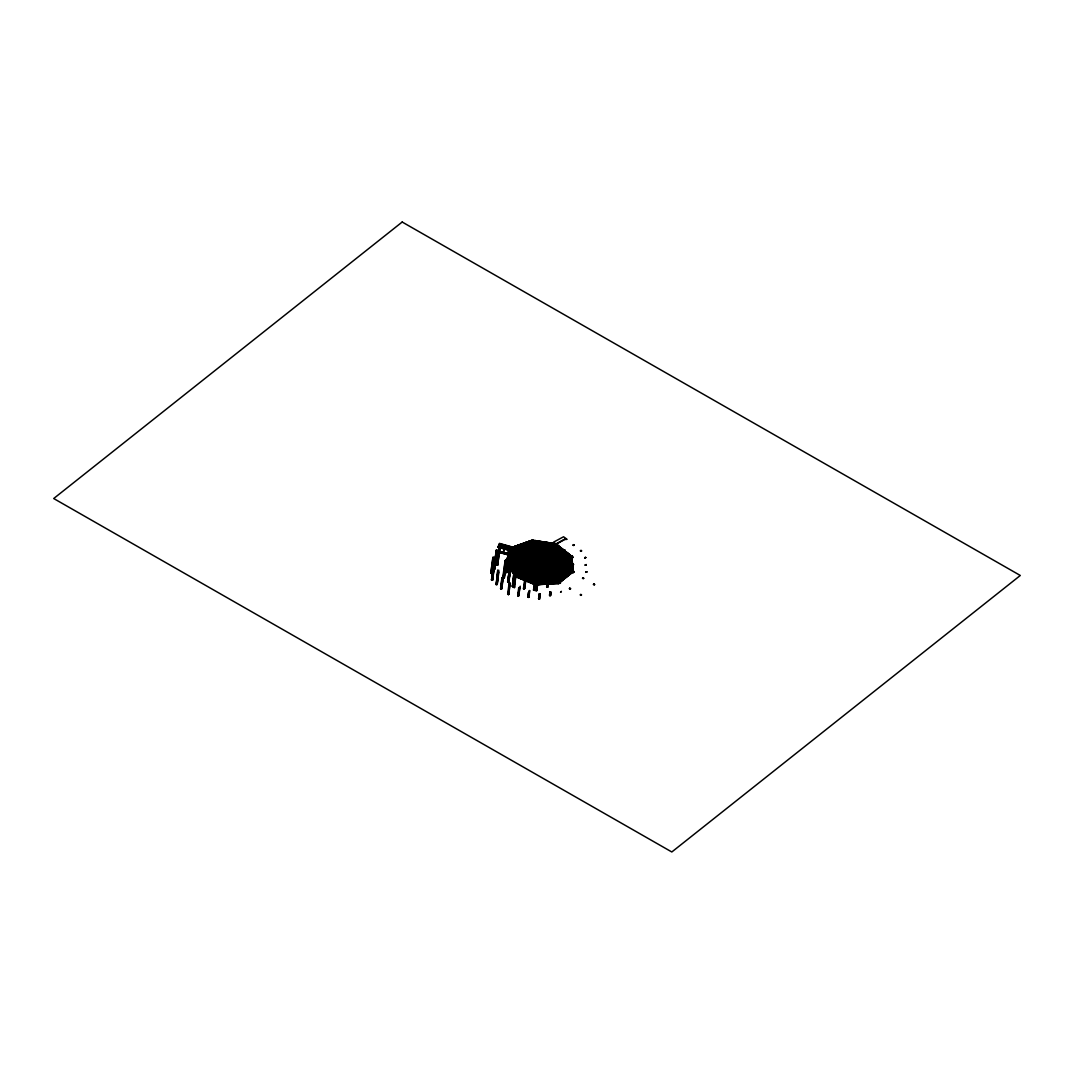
<?xml version="1.0" encoding="UTF-8"?>
<svg xmlns="http://www.w3.org/2000/svg" width="1074" height="1074" viewBox="0 0 1074 1074"><rect width="100%" height="100%" fill="white"/><g stroke="black" fill="none" stroke-linecap="round" stroke-linejoin="round"><path stroke-width="1.5" d="M536.731 583.316L537.013 584.122L535.537 584.202L514.755 576.134L505.975 561.246L512.714 547.378L499.625 543.793M535.604 583.907L515.533 575.718L507.076 561.93L506.029 561.903L526.515 562.749C530.14 573.086 546.317 575.208 553.07 566.911L553.405 565.971L533.657 554.761L523.078 543.39M490.831 573.019L492.08 572.684L490.831 573.019L492.832 557.594M493.127 556.99L490.952 572.764L491.946 572.939M491.785 573.288L493.959 557.513M494.04 569.354L492.644 580.148L491.731 580.336L494.08 557.258M493.503 564.562L491.503 579.973L492.483 579.879L496.269 550.157M491.731 580.336L492.966 569.274M492.644 580.148L494.255 564.105M494 568.401L494.658 569.26L493.704 569.005L496.403 549.888M494.658 569.26L497.181 550.506M497.356 550.157L494.819 568.925L493.825 568.737M517.883 545.216L526.904 555.07L497.987 547.163L528.072 555.728L518.299 545.068M499.034 544.773L503.303 546.384M496.577 564.991L497.826 564.642L496.577 564.991L499.37 544.075L513.439 548.102L533.281 540.813L555.768 544.558L570.965 556.775L571.959 571.462L572.966 571.73L553.405 565.971L572.966 571.73L559.124 583.088L535.416 584.887L515.426 576.671L530.462 568.616L526.502 561.769C529.509 550.183 547.284 552.049 552.989 560.427L553.405 565.971M497.531 565.246L500.43 544.599L497.651 564.991L496.698 564.723L499.665 543.471L512.728 547.096L509.774 568.347L508.821 568.079L509.814 568.253M498.712 551.768L501.075 545.417M498.819 572.147L497.208 584.471L496.295 584.659L497.705 570.146M497.88 570.428L496.134 584.39L497.047 584.202L498.792 570.24M496.295 584.659L497.893 572.321M497.208 584.471L498.43 571.502M502.659 552.868L505.841 546.747L503.075 552.976M503.182 578L501.786 588.794L500.86 588.982L501.88 577.557M500.699 588.713L502.041 577.825M500.86 588.982L502.27 578.188M501.786 588.794L502.793 577.369M502.941 576.376L504.189 576.026L502.941 576.376L505.116 560.601M502.968 577.651L501.612 588.525L500.645 588.619M506.324 562.36L504.324 577.785L503.411 577.973L505.236 560.346M504.189 569.905L503.182 577.611L504.162 577.517L506.109 561.997M504.646 566.911L505.183 562.185M503.813 574.885L504.404 570.254M504.807 567.179L505.411 562.548M503.894 576.631L505.908 561.219L526.542 562.145M504.324 577.785L506.27 559.326M507.022 554.063L510.19 547.955L507.425 554.184M507.076 560.964L513.479 547.78L512.634 547.31L532.086 540.235L556.225 544.008L546.827 555.634C540.074 552.962 528.166 552.922 526.461 562.091L508.861 566.119M509.465 553.513L506.767 572.617L505.814 572.361L508.217 553.848M508.512 553.244L505.948 572.093L506.941 572.281M506.767 572.617L509.344 553.768M527.75 564.374L508.687 568.347L511.466 547.955M508.687 568.347L511.586 547.686M510.499 569.77L508.901 582.108L507.975 582.296L509.197 569.327M511.761 549.082L498.698 545.458L522.756 552.694M510.338 569.502L508.727 581.839L507.76 581.933L509.559 568.052M507.814 582.027L509.412 569.69M509.64 568.602L512.432 547.7M507.975 582.296L509.573 569.958M508.901 582.108L510.11 569.139M508.673 581.746L510.271 569.408M565.246 577.933L512.593 547.633L513.238 546.841L566.334 577.074M510.418 583.263L508.566 594.607L507.68 594.244L509.076 583.451M508.633 593.909L508.19 594.459L509.532 582.9M512.405 561.178L517.681 550.546M514.084 547.324L532.342 540.92M508.566 594.607L509.908 583.061M514.862 575.637L513.466 586.431L512.54 586.619L513.56 575.194M513.721 575.463L512.379 586.35L513.305 586.162L514.647 575.275M512.54 586.619L513.949 575.825M513.466 586.431L514.473 575.006M516.339 561.34L520.823 552.345M515.695 576.067L514.352 587.626L513.453 587.263L514.862 576.469M513.453 587.263L515.319 575.919M517.399 561.393L521.669 552.828M514.352 587.626L515.829 576.12M516.93 576.778L521.722 572.549M521.333 562.534L526.032 569.797M520.246 586.203L518.594 596.003L517.708 595.64L518.715 587.934M519.158 587.384L518.084 595.802L519.548 587.545M518.218 595.855L519.212 588.136M518.594 596.003L519.601 588.297M525.454 561.729L528.099 556.507M526.515 562.749L526.502 561.769L506.015 560.923L515.48 576.349L535.456 584.551L558.749 583.8L557.554 583.209M525.924 580.47L524.381 589.022L523.494 588.659L524.488 580.953M527.602 559.514L509.183 554.412L527.562 559.608L547.243 571.193M523.991 588.861L524.944 580.403M524.327 588.27L525.32 580.551M524.381 589.022L525.454 580.604M526.059 580.524L534.825 570.066M513.197 547.163L532.086 540.235L536.664 553.714M529.052 568.186L525.495 562.387L529.052 568.186L537.873 572.053L547.767 571.529L538.853 572.214M529.724 568.71L537.873 572.053M533.295 540.853L554.828 544.558L555.339 543.645L545.941 555.271L555.298 543.968L556.184 544.33M529.885 590.687L528.623 597.413L527.737 597.037L528.341 592.418M528.797 591.868L528.126 597.198L529.375 590.485L528.623 597.413M528.851 592.62L528.247 597.251L528.703 596.701M533.657 554.761L553.338 566.36M536.919 553.687L553.137 563.313L536.852 553.029M537.389 552.935L546.424 554.681L536.436 553.056M535.47 585.249L534.409 590.418L533.523 590.056L534.127 585.437M534.583 584.887L533.899 590.217L534.49 589.72M534.624 585.639L534.033 590.27L534.355 589.666M534.409 590.418L534.959 585.035M535.456 584.551L537.993 571.368L530.502 568.294L515.48 576.349M537.953 571.69L548.035 570.616L559.124 583.088L558.574 582.148L572.053 571.14L574.093 571.516L573.1 571.569M537.43 585.948L536.839 590.579L535.859 590.646L536.235 585.37M538.947 571.851L536.436 584.712M557.755 582.43L536.517 584.35L559.165 582.766L558.279 583.383L547.284 570.871L527.562 559.608M535.859 590.646L536.651 585.33M539.242 564.253L539.39 563.34L540.813 563.541L540.665 564.468L539.242 564.253L539.47 562.588M536.194 589.948L536.799 585.33M536.275 590.619L537.013 585.988M536.839 590.579L537.215 585.29M540.531 562.36L540.343 563.756M540.665 564.468L541.001 562.145L539.953 562.279M541.511 571.341L526.904 562.977L541.511 571.341L545.793 584.001L541.35 571.355M540.262 594.284L539.658 598.903L538.678 598.983L539.067 593.694M538.678 598.983L539.282 594.352M539.618 593.654L539.242 598.943L540.034 593.627M539.094 598.943L539.698 594.325M547.31 555.043L553.54 559.916L547.31 555.043L530.663 568.267M548.129 570.536L527.871 558.963L548.129 570.536L559.124 583.088M548.183 584.095L547.794 587.183L546.814 587.263L547.002 583.518M546.814 587.263L547.418 583.491M547.552 583.477L547.23 587.223L547.968 583.451M548.035 583.679L543.578 571.18M550.224 569.166L565.555 577.691M550.868 568.361L512.983 547.042M554.828 544.558L555.339 543.645M553.07 562.454L538.504 553.768L553.07 562.454L572.388 563.246M553.016 566.656L532.771 555.07L568.388 575.436M555.741 544.599L570.495 556.493L571.462 556.278L553.566 542.142L563.582 536.772L566.884 539.349L565.474 539.215M551.016 592.432L550.613 595.52L549.646 595.587L549.821 591.855M553.969 560.225L554.385 566.575L553.513 559.608M549.646 595.587L550.237 591.814M550.371 591.814L550.197 595.546M550.6 592.459L550.063 595.56L549.834 594.902M550.613 595.52L550.787 591.774M554.13 566.857L548.572 571.569L554.359 566.24M556.748 559.97L557.352 567.072M557.728 559.782L558.359 567.354M561.353 559.044L562.132 568.388M565.958 558.104L566.897 569.717M566.938 557.903L567.918 569.999M570.495 556.493L571.892 556.587L573.127 571.851L574.12 571.892L573.073 571.18M569.381 557.406L570.912 556.788M571.704 571.73L558.534 582.47M572.711 572.012L553.11 566.575L573.006 571.408M537.349 572.603L537.631 573.409M539.175 572.898L538.611 573.57M539.819 563.394L539.9 562.642M536.396 585.035L536.557 584.028M535.644 540.558L534.583 546.102L533.926 544.182L534.664 540.41M535.161 540.49L534.248 545.149L530.314 540.853M536.785 540.746L535.322 548.29L534.677 546.371L535.792 540.584M536.288 540.665L535 547.337L529.361 541.189M537.913 540.92L536.06 550.479L535.416 548.572L536.919 540.759M537.416 540.84L535.738 549.526L528.408 541.524M539.188 541.121L536.812 552.667L536.154 550.761L538.047 540.934M538.544 541.014L536.476 551.714L527.455 541.86M537.591 552.009L539.672 541.189M537.926 553.687L540.316 541.296M538.41 553.754L540.813 541.377M538.906 553.835L541.444 541.471M539.551 553.942L541.94 541.551M540.047 554.009L542.437 541.632M540.182 554.036L542.571 541.645M540.678 554.117L543.068 541.726M535.174 583.84L535.738 583.169M541.175 554.197L543.565 541.806M541.309 554.211L543.712 541.82M534.02 583.974L537.067 578.859L538.987 584.524M532.999 583.558L537.121 578.591L537.483 576.711L540.088 584.431M531.992 583.142L537.524 576.443L537.886 574.577M530.972 582.712L537.94 574.308L538.302 572.429L542.451 584.256M541.806 554.291L544.196 541.9M544.693 541.981L542.303 554.372L544.84 542.008M542.934 554.466L545.337 542.075M543.431 554.546L545.82 542.155L543.578 554.573M544.075 554.64L546.465 542.263M544.558 554.721L546.961 542.33M544.706 554.748L547.096 542.357M545.203 554.828L547.592 542.437M545.699 554.896L548.089 542.504M548.223 542.531L546.142 553.352L547.122 553.513M546.639 553.432L548.72 542.612M560.427 547.297L547.122 554.291L549.364 542.706M549.861 542.786L547.794 553.486L559.984 546.948M547.122 554.291L548.452 552.68L550.492 542.88M550.989 542.961L549.311 551.647L559.205 546.344M548.639 552.452L549.969 550.841L551.62 543.068M552.117 543.135L550.828 549.807L558.44 545.74M550.157 550.613L551.499 549.015L552.613 543.216M552.748 543.243L551.687 548.774L557.325 544.867M553.244 543.323L552.345 547.982L557.661 545.136M553.016 547.176L553.741 543.39M554.224 544.652L554.077 545.444M555.876 545.323L554.963 545.807M497.987 547.163L499.665 543.471M499.074 545.807L525.414 554.211L511.197 550.277M499.491 544.934L518.943 550.506L515.01 546.21M498.403 550.908L500.403 546.787M506.015 560.923L512.728 547.096M512.432 548.814L499.101 544.88M505.814 572.361L507.062 572.012M523.924 561.635L524.219 561.031L508.136 556.574M526.609 556.104L526.904 555.5L510.821 551.056M554.681 566.038L569.072 574.899M554.399 567.569L555.62 567.609M554.748 566.052L572.711 567.434M555.916 567.005L555.835 565.985M570.119 571.623L571.368 571.932M570.415 571.019L571.986 570.831M529.643 569.448L528.502 569.663M536.02 552.278L535.98 552.949M537.349 552.801L537 552.211M517.346 577.114L520.648 573.127L513.976 574.483M517.789 577.302L524.166 571.247L513.345 573.435L526.609 569.932L519.816 578.134L526.918 569.77L529.052 568.629L520.836 578.55M518.366 577.53L523.145 571.341L517.44 562.051L523.105 571.663L513.533 573.758M518.809 577.718L524.474 571.086M519.373 577.946L525.535 570.509L513.09 573.033M520.393 578.362L527.978 569.207L512.647 572.308M507.68 594.244L509.022 594.056M521.4 578.779L529.079 569.515M521.843 578.967L530.771 568.401L547.284 555.231M522.42 579.195L531.214 568.589M522.863 579.383L531.657 568.764L548.076 555.688M522.984 579.436L531.778 568.817M523.441 579.624L532.221 569.005M523.884 579.799L532.664 569.18M524.005 579.853L532.798 569.233M524.448 580.041L533.241 569.421M548.049 554.157L547.901 554.949L546.25 554.278L547.163 553.795M524.891 580.215L533.805 569.65M525.468 580.457L534.248 569.838M525.911 580.631L534.691 570.012M556.225 544.008L546.827 555.634L552.949 560.749L572.254 561.407L555.379 559.957M526.475 580.873L535.268 570.254M526.918 581.047L535.711 570.428M527.052 581.101L535.832 570.482M527.495 581.289L536.275 570.67M527.938 581.464L536.852 570.898M528.502 581.705L537.295 571.086M528.945 581.88L537.738 571.261M517.708 595.64L519.051 595.452M523.494 588.659L524.837 588.471M529.079 581.933L536.758 572.657L537.644 573.033L529.965 582.296M529.522 582.121L537.201 572.845M530.086 582.35L538.302 572.429M530.529 582.538L538.128 573.368L541.833 584.31M531.549 582.954L537.712 575.516L540.719 584.39M532.113 583.182L537.483 576.711M532.556 583.37L537.295 577.651L539.604 584.471M533.134 583.598L537.067 578.859M533.577 583.786L536.879 579.799L538.49 584.551M527.737 597.037L529.079 596.862M533.523 590.056L534.865 589.868M525.011 562.964L523.843 562.642M556.829 581.799L557.272 582.43M527.468 556.493L510.674 551.351M513.547 548.532L514.728 548.854M522.488 563.582L539.108 550.546M523.387 564.105L539.9 551.002M523.508 564.172L540.021 551.069M524.3 564.629L540.92 551.593M525.213 565.139L541.833 552.103M526.112 565.662L542.625 552.56M526.314 565.662L542.813 552.56M527.106 566.119L543.726 553.083M528.019 566.629L544.639 553.593M528.918 567.153L545.431 554.05M529.039 567.22L545.538 554.117M529.871 567.81L546.344 554.573M531.684 568.844L548.196 555.741M532.476 569.301L549.096 556.265M533.389 569.824L549.901 556.721M533.577 569.811L550.089 556.721M534.369 570.267L550.881 557.178M534.49 570.334L551.002 557.231M535.282 570.791L551.902 557.755M536.194 571.314L552.694 558.212M536.302 571.381L552.815 558.279M553.607 558.735L537.094 571.824L553.647 558.869M537.926 572.415L554.546 559.379M538.839 572.939L555.352 559.836M538.947 573.006L555.459 559.903M539.752 573.462L556.251 560.36M539.86 573.516L556.372 560.427M540.652 573.972L557.352 560.87M558.144 561.326L541.645 574.429L558.265 561.393M549.458 572.133L550.063 571.65L563.488 579.329L548.21 570.469M555.889 543.954L565.917 538.49M566.213 538.705L556.171 544.182L571.677 556.319L572.415 555.916L571.006 555.782M556.466 544.411L557.205 544.021M565.756 539.443L566.495 539.041M556.56 544.491L557.299 544.102M565.85 539.51L566.589 539.121M556.856 544.719L557.581 544.33L556.909 543.793M551.499 549.015L558.091 545.471M549.969 550.841L558.869 546.075M548.452 552.68L559.648 546.679M548.425 554.171L560.762 547.552M547.069 555.459L561.192 547.901M547.404 555.728L561.541 548.17M547.753 555.996L561.971 548.505M548.183 556.332L562.306 548.774M548.519 556.601L562.749 549.109M548.962 556.95L563.085 549.378M514.795 575.812L529.831 567.757L514.755 576.134M549.297 557.205L563.528 549.713M563.595 549.995L565.005 550.13L564.266 550.519M515.09 576.04L515.909 575.731M529.388 568.388L530.22 568.065M549.74 557.554L563.863 549.982M563.89 550.21L564.709 549.901M573.18 545.243L573.999 544.921M550.076 557.809L564.293 550.331M516.836 576.295L517.386 575.624M550.506 558.158L564.642 550.586M550.855 558.426L565.072 550.935M551.284 558.762L565.407 551.19M551.62 559.03L565.85 551.539M552.063 559.366L566.186 551.808M552.398 559.635L566.629 552.143M554.627 559.017L566.965 552.412M567.394 552.748L554.197 559.822L572.2 560.655M567.743 553.016L555.54 559.554L572.16 560.239M568.173 553.352L556.882 559.272L572.133 559.903M568.508 553.62L558.614 558.923L572.106 559.487M568.952 553.969L559.957 558.655L572.08 559.151M569.287 554.224L561.675 558.305L572.053 558.735M569.73 554.573L563.031 558.037L572.026 558.399M570.066 554.828L564.749 557.674L571.986 557.983M570.401 555.097L566.092 557.406L571.972 557.648M571.287 556.01L572.026 555.62L571.381 556.09M581.316 550.64L580.578 551.029L581.41 550.72M527.549 554.99L528.395 554.694L519.252 544.733M548.72 571.368L547.888 571.663M548.599 572.818L547.619 572.254M506.7 562.601L512.11 561.501L506.498 559.943M506.888 562.91L513.573 561.554L506.646 559.635M507.089 563.232L515.023 561.621M507.143 563.313L515.439 561.635L506.794 559.339M507.331 563.635L516.903 561.702L506.982 558.95M507.532 563.957L518.769 561.769L507.129 558.641M507.774 564.36L520.219 561.836L507.317 558.265M507.975 564.669L522.098 561.917L507.505 557.876M508.217 565.085L523.548 561.971L507.653 557.567M508.418 565.394L525.011 562.038L507.801 557.272M508.472 565.488L523.978 562.346L524.367 562.977M508.66 565.81L524.179 562.655M509.103 566.522L526.864 562.924M527.052 563.246L509.304 566.844L527.119 563.326M509.546 567.247L527.307 563.649M509.747 567.569L527.562 564.051M510.19 568.294L527.938 564.682M510.244 568.374L528.005 564.776M571.502 555.956L552.56 560.118L571.663 556.225L570.804 556.507M510.432 568.696L528.193 565.099M552.815 560.145L553.741 559.97M510.633 569.005L528.448 565.501M510.875 569.421L528.636 565.81M511.063 569.73L528.824 566.132M554.506 560.735L572.214 560.99M511.13 569.824L528.891 566.226M511.318 570.146L529.079 566.535M511.506 570.455L529.334 566.951M511.761 570.858L529.522 567.26M511.949 571.18L529.71 567.582M512.204 571.583L527.723 568.441M512.392 571.905L527.911 568.764L527.522 568.119M512.459 571.999L529.052 568.629M512.835 572.63L526.918 569.77M513.721 574.066L522.031 572.388M514.164 574.791L519.588 573.691M491.342 579.705L492.254 579.517M503.021 577.342L503.934 577.154M495.906 584.028L496.832 583.84M507.586 581.665L508.512 581.477M500.471 588.351L501.397 588.163M512.164 585.988L513.077 585.8M532.046 540.558L555.298 543.968M531.966 541.591L532.65 542.316M533.778 541.444L533.617 542.236M538.705 573.194L539.672 573.127L543.431 584.189M545.807 583.84L547.888 583.679M546.599 586.605L547.794 587.183M535.644 589.988L536.611 589.921M549.418 594.929L550.385 594.862M538.463 598.325L539.658 598.903M515.439 575.087L507.116 561.608L506.069 561.581L526.555 562.427M571.986 556.802L573.033 557.513L572.026 557.46M572.992 557.124L571.999 557.084L573.006 557.218M585.666 557.661L584.659 557.607L585.666 557.755M560.333 558.574L572.08 559.057M553.029 560.937L572.281 561.742M553.056 561.272L572.308 562.158M553.083 561.689L572.335 562.494M553.11 562.024L572.361 562.91M572.415 563.568L553.164 562.776L572.429 563.662M553.191 563.206L573.57 564.696L553.258 563.957M572.549 564.28L573.543 564.32L553.217 563.528M586.203 564.857L585.209 564.803L586.216 564.951M553.285 564.28L572.536 565.166M553.311 564.709L572.563 565.501M553.338 565.031L572.59 565.823L553.338 565.125M553.365 565.461L572.617 566.253M553.392 565.783L572.657 566.683M555.862 566.307L572.67 567.005M572.737 567.757L556.117 567.072L569.381 574.657M572.764 568.092L557.5 567.448L569.676 574.415L557.903 567.569L572.764 568.186M572.791 568.508L559.299 567.945L570.066 574.107M572.818 568.938L560.695 568.334L570.455 573.798M572.845 569.26L562.481 568.831L570.75 573.57M572.885 569.69L563.877 569.22L571.059 573.328L564.266 569.327M572.898 570.012L565.662 569.717L571.449 573.019M572.925 570.348L567.059 570.093L571.744 572.778M586.753 572.039L585.76 571.999L586.753 572.133M539.779 563.675L540.772 563.823M539.296 563.984L540.289 564.119M537.094 551.942L538.087 552.09M499.329 544.169L512.54 547.955M510.942 547.619L499.289 544.491L510.835 547.834M511.425 548.035L520.098 551.177L515.426 546.075M511.868 548.895L520.098 551.177M498.658 545.538L521.602 552.023L515.963 545.874M511.425 549.767L498.323 546.236L524.246 553.553L516.916 545.552M510.862 550.962L528.072 555.728M510.486 551.741L528.905 556.842M510.338 552.049L528.757 557.138M510.19 552.345L528.609 557.446L510.15 552.439M510.002 552.734L528.421 557.836M509.814 553.123L528.274 558.131M509.667 553.419L528.086 558.52M509.479 553.808L527.938 558.829M509.506 553.969L496.309 550.613L527.75 559.218M554.949 566.441L556.05 566.75M508.995 554.802L527.415 559.903M508.808 555.191L527.267 560.212M508.66 555.5L527.079 560.601M508.512 555.795L526.931 560.897M508.472 555.889L526.891 560.99M508.324 556.184L526.743 561.286M508.177 556.493L526.596 561.595M507.989 556.882L524.072 561.326M507.465 557.956L521.682 561.89M508.982 567.743L509.935 567.998M496.738 564.642L497.692 564.911M503.075 576.107L504.068 576.295M528.636 569.327L529.522 569.69M513.909 586.713L514.795 587.075M572.59 572.267L573.476 572.657M582.699 578.054L583.585 578.43M593.6 584.283L594.486 584.672M572.335 572.469L573.731 572.455L572.939 571.999L559.178 582.913L559.97 583.357L560.574 582.887L559.782 582.43M555.271 567.528L568.696 575.208M552.64 566.965L567.998 575.745M567.703 575.986L552.331 567.193L567.622 576.053M551.942 567.502L567.314 576.295M551.566 567.81L567.018 576.537M551.257 568.052L566.629 576.845M512.889 547.109L513.681 547.565M528.448 556.01L529.24 556.466M550.573 568.602L565.944 577.382M512.634 547.31L565.636 577.624M549.499 569.448L564.951 578.174M549.19 569.69L564.562 578.483M548.895 569.932L564.266 578.711L548.814 569.999M548.505 570.24L563.877 579.02M549.767 571.892L563.192 579.571M552.452 583.504L548.438 571.663L562.883 579.812M562.494 580.108L549.23 572.523L552.935 583.464M548.438 571.663L562.199 580.349M562.118 580.416L550.25 573.637L561.514 580.9L552.063 575.61L553.647 577.342L560.829 581.45M561.809 580.658L551.043 574.496L554.05 583.383M561.125 581.209L552.855 576.469L555.164 583.289M526.515 561.944L542.746 571.569L526.475 562.266M560.44 581.746L554.654 578.443L556.278 583.209M555.782 583.249L553.862 577.584L560.131 581.987M560.319 583.088L559.527 582.632L560.239 583.155M569.636 588.418L570.428 588.874M581.329 595.103L580.537 594.647L581.249 595.171M569.542 588.485L570.334 588.941M548.076 553.902L548.76 554.426M554.278 558.749L554.963 559.286M530.744 540.705L533.926 544.182M529.777 541.041L534.677 546.371M528.824 541.377L535.416 548.572M527.871 541.712L536.154 550.761M527.025 542.008L536.812 552.667M526.904 542.048L536.047 552.023L535.214 552.304L526.072 542.343M526.488 542.195L535.631 552.17M525.951 542.383L536.409 553.795M525.535 542.531L535.993 553.942M525.119 542.679L535.577 554.09M524.998 542.719L535.456 554.13M524.582 542.867L535.04 554.278M524.045 543.055L534.624 554.426M523.615 543.202L534.087 554.614M522.662 543.538L533.12 554.949M522.125 543.726L532.704 555.097M547.19 570.912L558.332 583.048M521.709 543.874L532.167 555.285M531.751 555.433L521.293 544.021L531.63 555.473M520.742 544.209L531.214 555.62M520.326 544.357L530.798 555.768M520.205 544.397L530.677 555.808M519.789 544.545L530.247 555.956M519.373 544.693L529.831 556.104M518.836 544.88L527.978 554.842M517.332 545.404L525.75 554.399M516.379 545.74L523.092 552.882M515.547 546.022L520.434 551.365M514.594 546.357L517.775 549.848M571.462 556.278L572.966 571.73M532.086 540.235L532.301 541.242M555.446 579.316L556.762 583.169M553.647 577.342L555.647 583.263M551.835 575.369L554.681 583.33M550.022 573.395L553.566 583.41M552.318 583.504L548.559 572.442L547.592 572.523L551.338 583.585L546.908 570.925M548.076 572.482L551.835 583.544M546.424 570.965L550.72 583.625M545.941 571.006L550.237 583.665M545.793 571.006L550.089 583.679M545.31 571.046L549.606 583.719M544.827 571.086L549.123 583.746M544.693 571.1L548.975 583.759M544.196 571.126L548.492 583.8M543.095 571.22L547.391 583.88M542.464 571.261L546.894 583.92M541.981 571.301L546.277 583.974M540.866 571.381L545.162 584.055M540.383 571.422L544.679 584.095M540.249 571.435L544.531 584.095M539.752 571.475L544.048 584.135M539.269 571.502L543.565 584.175M539.188 573.154L542.934 584.216M537.94 574.308L541.35 584.337M537.524 576.443L540.235 584.431M537.121 578.591L539.121 584.511M536.705 580.725L538.007 584.592M508.7 562.011L507.546 561.957M511.345 561.138L516.876 549.74L511.345 561.138M511.399 561.796L518.661 574.053L511.399 561.796M512.459 561.836L519.44 573.623L512.459 561.836M517.48 549.27L533.281 543.739L517.48 549.27M516.379 561.997L522.326 572.08L516.379 561.997M518.326 549.754L533.51 544.437L518.326 549.754M521.467 551.539L534.396 547.015L521.467 551.539M519.373 574.254L536.074 581.45L519.373 574.254M522.313 552.023L534.624 547.713L522.313 552.023M521.333 561.554L524.85 554.305L521.333 561.554M520.152 573.838L536.208 580.779L520.152 573.838M522.434 562.252L526.757 569.703L522.434 562.252M522.394 561.595L525.696 554.788L522.394 561.595M523.038 572.294L536.691 578.242L523.038 572.294M525.454 553.822L535.51 550.304L525.454 553.822M523.817 571.878L536.825 577.557L523.817 571.878M526.3 554.305L535.738 551.002L526.3 554.305M528.462 556.372L529.066 555.889L528.462 556.372M526.703 570.334L537.309 575.033L526.703 570.334M528.744 555.701L536.423 553.016L528.744 555.701M527.482 569.918L537.443 574.348L527.482 569.918M533.066 540.155L537.591 553.956L533.066 540.155M534.248 543.659L552.868 546.908L534.248 543.659M534.49 544.357L552.385 547.485L534.49 544.357M535.362 546.948L550.586 549.66L535.362 546.948M535.604 547.646L550.103 550.237L535.604 547.646M536.476 550.224L548.304 552.412L536.476 550.224M536.718 550.922L547.821 552.989L536.718 550.922M537.107 581.289L555.433 579.893L537.107 581.289M537.242 580.604L554.855 579.275L537.242 580.604M537.725 578.081L552.721 576.939L537.725 578.081M537.859 577.396L552.143 576.308L537.859 577.396M538.342 574.859L550.009 573.972L538.342 574.859M538.477 574.174L549.432 573.355L538.477 574.174M548.747 553.043L556.359 559.339L548.747 553.043M549.244 552.452L557.339 559.138L549.244 552.452M551.029 550.277L560.964 558.413L551.029 550.277M551.512 549.7L561.944 558.212L551.512 549.7M553.311 547.525L565.568 557.473L553.311 547.525M550.277 573.06L557.057 567.676L550.277 573.06M553.795 546.948L566.548 557.272L553.795 546.948M550.841 573.691L558.064 567.958L550.841 573.691M552.989 560.427L571.892 556.587L552.989 560.427M552.989 576.013L561.836 568.992L552.989 576.013M553.553 576.644L562.843 569.274L553.553 576.644M555.701 578.98L566.602 570.321L555.701 578.98M556.278 579.611L567.622 570.603L556.278 579.611M562.373 558.52L563.098 568.992L562.373 558.52M496.282 551.539L509.344 555.164L496.282 551.539M402.186 222.023L53.7 498.524L671.814 851.977L1020.3 575.476L402.186 222.023M538.195 550.036L521.682 563.125L542.545 574.952L559.057 561.85L538.195 550.036M569.891 588.216L569.287 588.686L570.079 589.143L570.683 588.659L569.891 588.216M583.048 577.772L582.444 578.255L583.236 578.711L583.84 578.228L583.048 577.772M580.792 594.446L580.188 594.929L580.98 595.372L581.584 594.902L580.792 594.446M593.949 584.014L593.345 584.484L594.137 584.941L594.741 584.457L593.949 584.014M573.623 544.625L572.885 545.015L573.57 545.538L574.295 545.149L573.623 544.625M581.021 550.412L580.296 550.801L580.967 551.338L581.705 550.949L581.021 550.412M561.353 591.465L560.601 592.204L561.353 591.465M585.639 557.379L584.699 557.983L585.639 557.379M586.189 564.575L585.236 565.179L586.189 564.575M586.726 571.757L585.786 572.375L586.726 571.757"/></g></svg>
